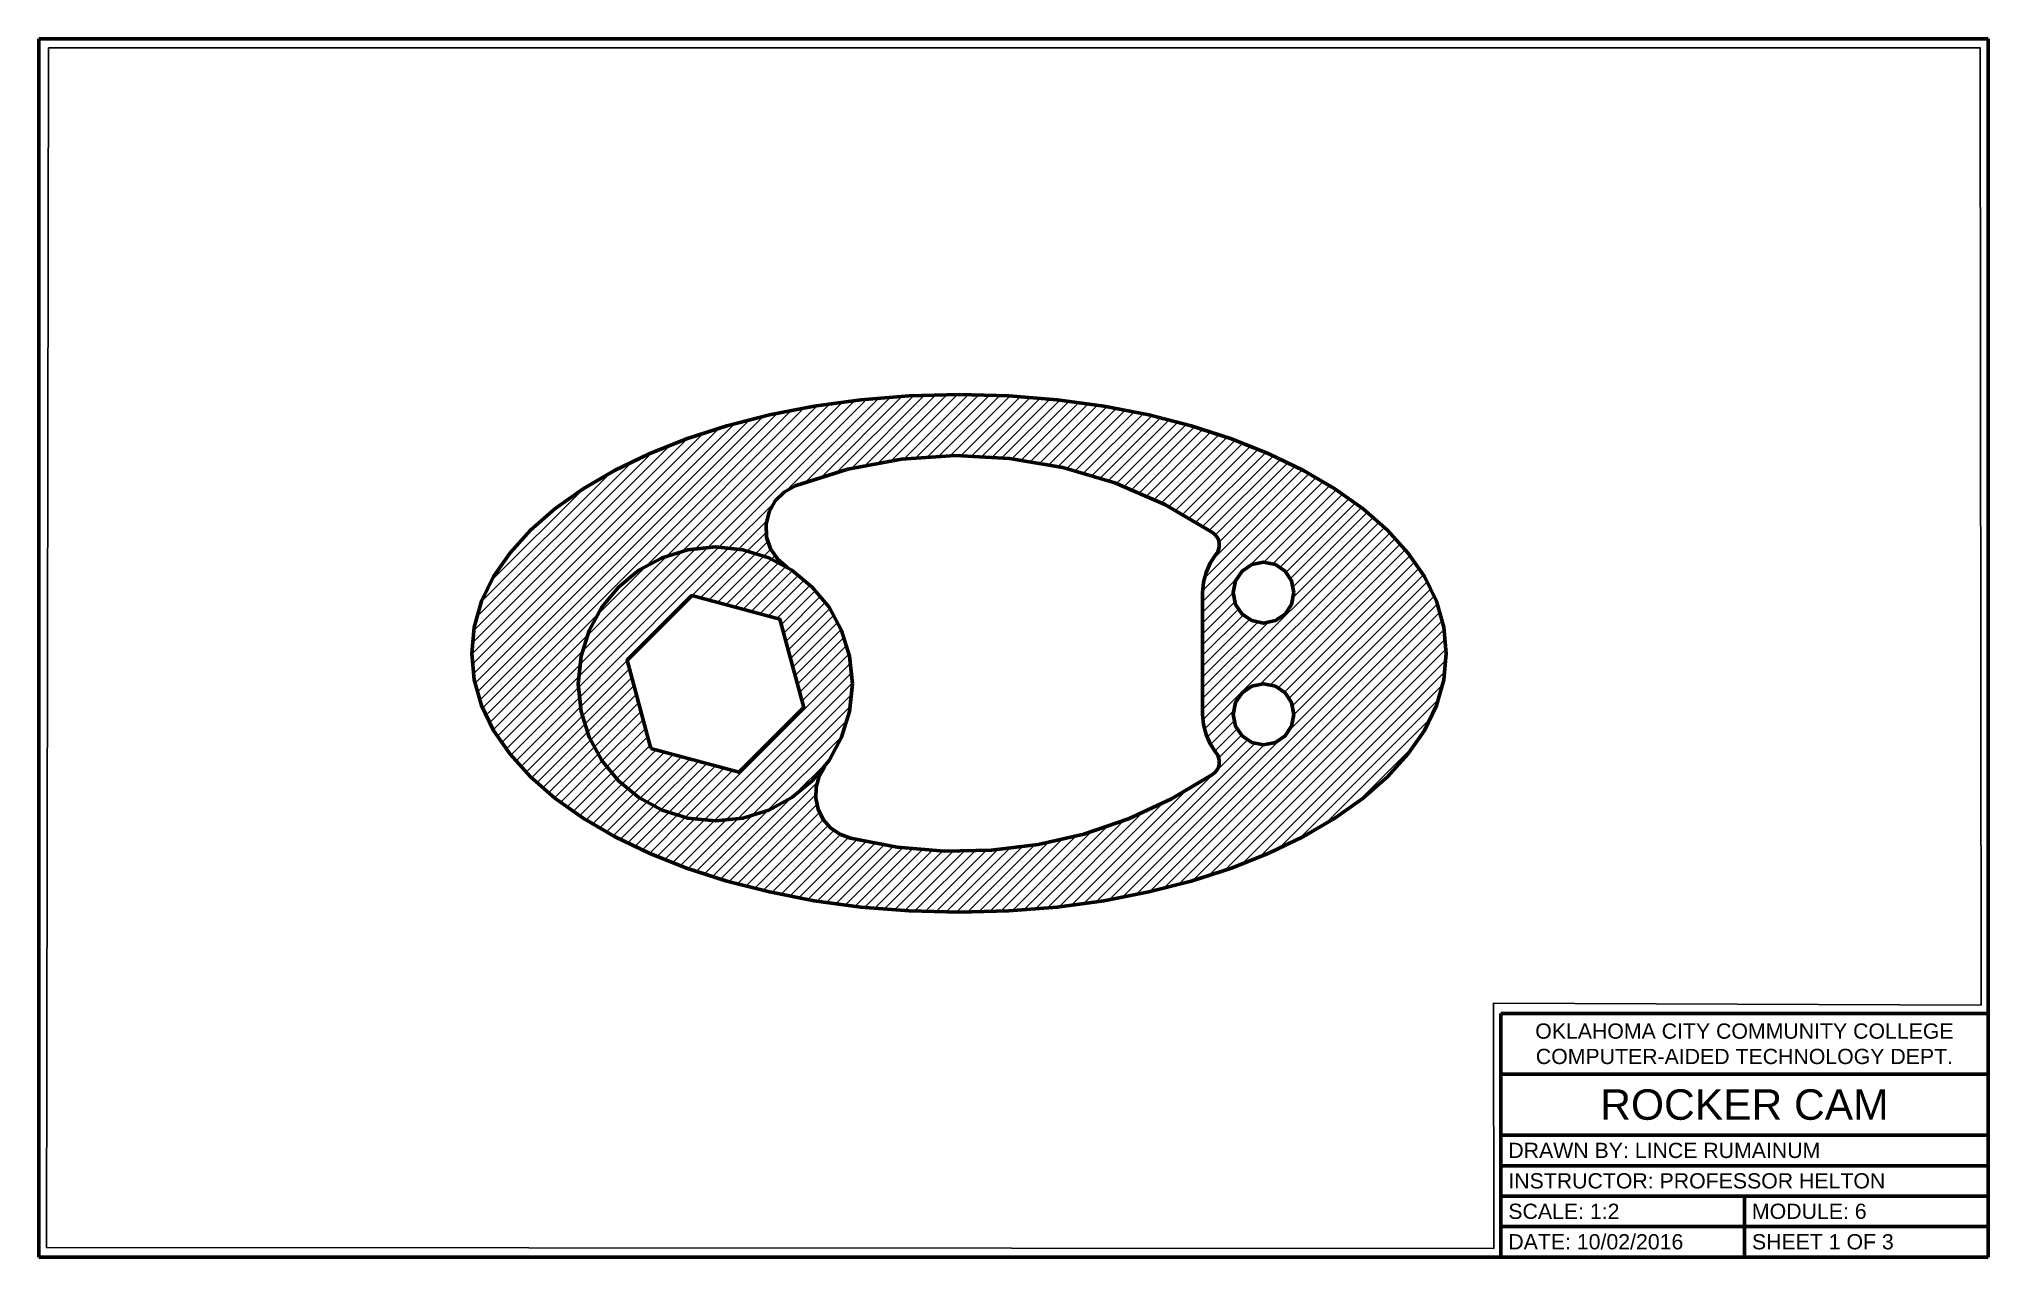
# Paper-space layout 'ROCKER CAM' of a CAD drawing. Header units: inches. Extents: x 0.3 to 16.3, y 0.3 to 10.3.
# The model-space entities are those that its viewports show. They can reach past a viewport. Long polylines and large blocks are cut down to what shows.
import ezdxf

# ---------------------------------------------------------------- set-up
doc = ezdxf.new("R2010")
doc.units = ezdxf.units.IN
doc.header["$MEASUREMENT"] = 0
doc.layers.add('Area', color=7, linetype='Continuous', plot=False)
doc.layers.add('Viewport', color=1, linetype='Continuous', plot=False)
for name, color, linetype, lineweight in [('Object', 2, 'Continuous', 60), ('Title Block', 5, 'Continuous', 60), ('Title Block Text', 1, 'Continuous', 30)]:
    doc.layers.add(name, color=color, linetype=linetype, lineweight=lineweight)
doc.styles.get("Standard").update_dxf_attribs({"font": 'arial.ttf'})

msp = doc.modelspace()

# ---------------------------------------------------------------- hatches: boundary and pattern name
at = {"layer": 'Area'}
h = msp.add_hatch(dxfattribs=at)
h.set_pattern_fill('ANSI31', color=256)
edge = h.paths.add_edge_path()
edge.add_ellipse((22, 40), major_axis=(-8, 0), ratio=0.53125, start_angle=0, end_angle=360)
h.paths.add_polyline_path([(26.219, 41.625, 0.170293), (26, 41), (26, 39, 0.170293), (26.219, 38.375, -0.439726), (26.163, 38.011, -0.210123), (20.217, 36.965, -0.538838), (19.796, 38.145, -0.719739), (15.75, 39.5, -0.587616), (19.184, 41.413, -0.620174), (19.31, 42.751, -0.243454), (26.163, 41.989, -0.439726)], flags=16)
h.paths.add_polyline_path([(27.5, 41, -1), (26.5, 41, -1)], flags=16)
h.paths.add_polyline_path([(27.5, 39, -1), (26.5, 39, -1)], flags=16)
h.paths.add_polyline_path([(19.45, 39.111), (18.389, 38.05), (16.939, 38.439), (16.55, 39.889), (17.611, 40.95), (19.061, 40.561)], flags=0)
h = msp.add_hatch(dxfattribs=at)
h.set_pattern_fill('ANSI31', color=256)
h.paths.add_polyline_path([(15.75, 39.5, 1), (20.25, 39.5, 1)])
h.paths.add_polyline_path([(17.611, 40.95), (19.061, 40.561), (19.45, 39.111), (18.389, 38.05), (16.939, 38.439), (16.55, 39.889)], flags=16)

# ---------------------------------------------------------------- linework, layer by layer
at = {"layer": 'Object'}
msp.add_line((26, 41), (26, 39), dxfattribs=at)
msp.add_lwpolyline([(16.939, 38.439), (18.389, 38.05), (19.45, 39.111), (19.061, 40.561), (17.611, 40.95), (16.55, 39.889)], close=True, dxfattribs=at)
for centre, radius in [((18, 39.5), 2.25), ((27, 41), 0.5), ((27, 39), 0.5)]:
    msp.add_circle(centre, radius, dxfattribs=at)
for centre, radius, start, end in [((22, 35.75), 7.5, 56.288, 111.0189), ((19.579, 42.051), 0.75, 111.0189, 238.2433), ((26.024, 41.781), 0.25, 321.3426, 56.288), ((27, 41), 1, 141.3426, 180), ((27, 39), 1, 180, 218.6574), ((20.395, 37.694), 0.75, 142.9761, 256.2459), ((26.024, 38.219), 0.25, 303.712, 38.6574), ((22, 44.25), 7.5, 256.2459, 303.712)]:
    msp.add_arc(centre, radius, start, end, dxfattribs=at)
msp.add_ellipse((22, 40), major_axis=(-8, 0), ratio=0.53125, dxfattribs=at)

psp = doc.layouts.new('ROCKER CAM')

# ---------------------------------------------------------------- linework, layer by layer
at = {"layer": 'Title Block'}
for p, q in [((0.306, 0.307), (0.306, 10.307)), ((0.306, 10.307), (16.306, 10.307)), ((16.306, 10.307), (16.306, 2.307)), ((12.306, 0.307), (12.306, 2.307)), ((12.306, 2.307), (16.306, 2.307)), ((16.306, 2.307), (16.306, 0.307)), ((12.306, 1.807), (16.306, 1.807)), ((12.306, 1.307), (16.306, 1.307)), ((12.306, 1.057), (16.306, 1.057)), ((12.306, 0.807), (16.306, 0.807)), ((14.306, 0.807), (14.306, 0.307)), ((12.306, 0.557), (16.306, 0.557)), ((0.306, 0.307), (16.306, 0.307)), ((16.306, 0.307), (12.306, 0.307))]:
    psp.add_line(p, q, dxfattribs=at)
at = {"layer": 'Viewport'}
psp.add_lwpolyline([(0.384, 10.233), (16.242, 10.233), (16.249, 2.376), (12.246, 2.391), (12.25, 0.377), (0.367, 0.384)], close=True, dxfattribs=at)

# ---------------------------------------------------------------- texts
at = {"layer": 'Title Block Text'}
for s, p in [('DRAWN BY: LINCE RUMAINUM', (12.368, 1.12)), ('INSTRUCTOR: PROFESSOR HELTON', (12.368, 0.87)), ('SCALE: 1:2', (12.368, 0.62)), ('MODULE: 6', (14.368, 0.62)), ('DATE: 10/02/2016', (12.368, 0.37)), ('SHEET 1 OF 3', (14.368, 0.37))]:
    psp.add_text(s, height=0.125, dxfattribs=at).set_placement(p)
at = {"layer": 'Title Block Text', "attachment_point": 5}
for s, gutter_width, insert, char_height in [('OKLAHOMA CITY COMMUNITY COLLEGE\\PCOMPUTER-AIDED TECHNOLOGY DEPT.', 0.625, (14.306, 2.057), 0.125), ('ROCKER CAM', 1.25, (14.306, 1.557), 0.25)]:
    psp.add_mtext_dynamic_manual_height_columns(s, width=4, gutter_width=gutter_width, heights=[0], dxfattribs=dict(at, insert=insert, char_height=char_height))

# ---------------------------------------------------------------- viewports
at = {"layer": 'Viewport'}
vp = psp.add_viewport(center=(8.308, 5.305), size=(15.882, 9.85593), view_center_point=(22.899, 40.086), view_height=19.71186, dxfattribs=at)
vp.dxf.flags = 0x10000  # cut along an outline
vp.dxf.clipping_boundary_handle = psp.add_lwpolyline([(0.384, 10.233), (16.242, 10.233), (16.249, 2.376), (12.246, 2.391), (12.25, 0.377), (0.367, 0.384)], format="xyb", close=True, dxfattribs={"invisible": 1}).dxf.handle

doc.saveas('drawing.dxf')
